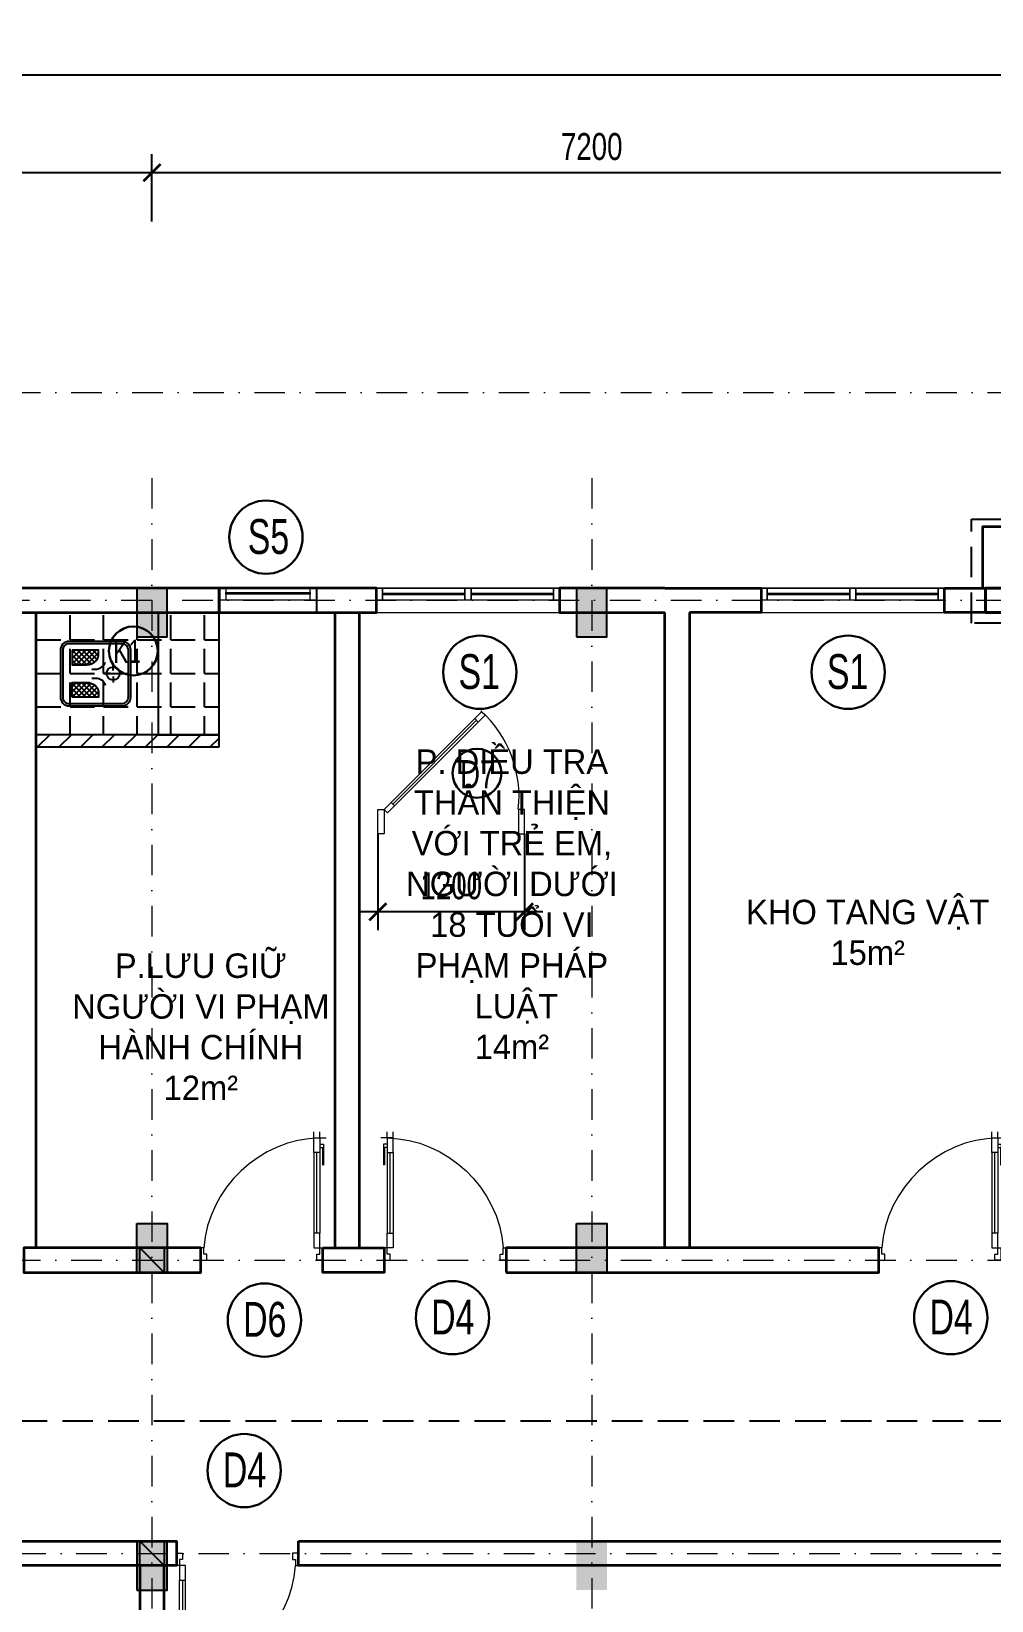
# Model space of a CAD drawing. Header units: millimetres. Extents: x -100655 to 42859, y -1392335 to 17856.
# Drawn here: x 21462 to 29325, y 5013 to 17856 of the extents above; entities that cross this region are included whole.
import ezdxf

# ---------------------------------------------------------------- set-up
doc = ezdxf.new("R2010")
doc.units = ezdxf.units.MM
doc.header["$MEASUREMENT"] = 0
doc.linetypes.add('DASHDOT', pattern=[1, 0.5, -0.25, 0, -0.25])
doc.linetypes.add('HIDDEN', pattern=[0.375, 0.25, -0.125])
for name, color, linetype, lineweight in [('2', 7, 'Continuous', 15), ('32-CUA', 32, 'Continuous', 15), ('A-Wall', 2, 'Continuous', 35), ('CUA SO', 135, 'Continuous', 15), ('Hatch Nhat-0.15', 8, 'Continuous', 9), ('kata_dim', 7, 'Continuous', 15), ('NET THAY', 7, 'Continuous', 20), ('NETMANH', 3, 'Continuous', 13), ('S3', 2, 'Continuous', 25), ('S5', 1, 'Continuous', 35), ('TRUC', 65, 'DASHDOT', 9), ('TUONG', 4, 'Continuous', 40)]:
    doc.layers.add(name, color=color, linetype=linetype, lineweight=lineweight)
for name, color, linetype in [('COT', 1, 'Continuous'), ('DIM', 7, 'Continuous'), ('GHICHU', 7, 'Continuous'), ('HACH', 252, 'Continuous'), ('Net-02', 8, 'Continuous'), ('NET03', 2, 'Continuous'), ('TBI', 3, 'Continuous')]:
    doc.layers.add(name, color=color, linetype=linetype)
doc.styles.add('B', font='')
doc.styles.add('VNI-HELVE', font='', dxfattribs={"height": 200})
doc.styles.add('VNI-Helve-Condense', font='', dxfattribs={"width": 0.9, "height": 220})
doc.styles.get('B').set_extended_font_data('VNI-Helve-Condense')
doc.styles.get('VNI-HELVE').set_extended_font_data('VNI-Helve-Condense')
doc.styles.get('VNI-Helve-Condense').set_extended_font_data('VNI-Helve-Condense')
doc.dimstyles.new('Copy of D100', dxfattribs={"dimscale": 0, "dimtxt": 220, "dimasz": 140, "dimexe": 150, "dimexo": 0, "dimgap": 100, "dimtad": 1, "dimdec": 0, "dimzin": 0, "dimdsep": 46, "dimtxsty": 'VNI-Helve-Condense', "dimblk": 'ARCHTICK', "dimcen": 0.09, "dimdle": 150, "dimclrd": 35, "dimclre": 35, "dimclrt": 2, "dimadec": 0, "dimazin": 0, "dimtfac": 1, "dimtdec": 0, "dimtix": 1, "dimtmove": 2, "dimatfit": 3, "dimldrblk": 'ARCHTICK', "dimfxl": 1, "dimtolj": 1, "dimtzin": 0, "dimarcsym": 1})

# ---------------------------------------------------------------- blocks, each defined once
blk = doc.blocks.new('d3333')
for points in [[(323383, -1485547), (324182, -1484748), (324210, -1484777), (323411, -1485575)], [(323383, -1485747), (323333, -1485747), (323333, -1485547), (323383, -1485547)], [(324483, -1485747), (324533, -1485747), (324533, -1485547), (324483, -1485547)]]:
    blk.add_lwpolyline(points, close=True)
at = {"color": 8}
blk.add_lwpolyline([(324140, -1484818), (323454, -1485504)], dxfattribs=at)
for points in [[(324154, -1484833), (324125, -1484804)], [(323468, -1485518), (323440, -1485490)]]:
    blk.add_lwpolyline(points)
blk.add_arc((323544, -1485443), 944, 353.7215, 48.1059)
blk = doc.blocks.new('_ArchTick')
at = {"color": 0, "linetype": 'ByBlock', "const_width": 0.15}
blk.add_lwpolyline([(-0.5, -0.5), (0.5, 0.5)], dxfattribs=at)
blk = doc.blocks.new('*D80')
at = {"layer": 'DEFPOINTS', "color": 0, "ltscale": 200, "transparency": 16777216}
for p in [(24300, 11289), (25500, 11289), (24300, 10650)]:
    blk.add_point(p, dxfattribs=at)
at = {"layer": 'kata_dim', "color": 35, "lineweight": -2, "ltscale": 200, "transparency": 16777216}
for p, q in [((24300, 11289), (24300, 10500)), ((25500, 11289), (25500, 10500)), ((25650, 10650), (24150, 10650))]:
    blk.add_line(p, q, dxfattribs=at)
at = {"layer": 'kata_dim', "color": 35, "lineweight": -2, "ltscale": 200, "transparency": 16777216, "xscale": 140, "yscale": 140, "zscale": 140, "rotation": 180}
blk.add_blockref('_ArchTick', (24300, 10650), dxfattribs=at)
at = {"layer": 'kata_dim', "color": 35, "lineweight": -2, "ltscale": 200, "transparency": 16777216, "xscale": 140, "yscale": 140, "zscale": 140}
blk.add_blockref('_ArchTick', (25500, 10650), dxfattribs=at)
at = {"layer": 'kata_dim', "color": 2, "ltscale": 200, "transparency": 16777216, "insert": (24900, 10862), "char_height": 220, "attachment_point": 5, "style": 'VNI-Helve-Condense'}
blk.add_mtext('\\A1;1200', dxfattribs=at)
blk = doc.blocks.new('*X13')
at = {"color": 0}
for p, q in [((75, -323), (123, -275)), ((75, -279), (79, -275)), ((75, -367), (154, -288)), ((200, -421), (75, -296)), ((75, -411), (177, -309)), ((75, -455), (193, -337)), ((200, -465), (75, -340)), ((75, -500), (200, -375)), ((191, -500), (75, -384)), ((200, -377), (98, -275)), ((179, -311), (157, -290)), ((146, -500), (75, -429)), ((102, -500), (75, -473)), ((119, -500), (200, -419)), ((163, -500), (200, -463))]:
    blk.add_line(p, q, dxfattribs=at)
blk = doc.blocks.new('xixom2')
for p, q in [((-25, 450), (-75, 450)), ((0, 475), (0, 525)), ((0, 425), (0, 375)), ((25, 450), (75, 450))]:
    blk.add_line(p, q)
for points in [[(200, 600), (-200, 600, 0.414214), (-275, 525), (-275, 75, 0.414214), (-200, 0), (200, 0, 0.414214), (275, 75), (275, 525, 0.414214)], [(200, 580), (-200, 580, 0.414214), (-255, 525), (-255, 75, 0.414214), (-200, 20), (200, 20, 0.414214), (255, 75), (255, 525, 0.414214)]]:
    blk.add_lwpolyline(points, format="xyb", close=True)
for points in [[(-200, 100), (-75, 100), (-75, 225, 0.200463), (-107, 301, 0.073634), (-131, 319, 0.170857), (-175, 325), (-200, 325), (-200, 100)], [(-38, 267), (-38, 301, 0.333511), (-98, 383, 2.289122)], [(38, 267), (38, 301, -0.333511), (98, 383, -2.289122)], [(200, 100), (75, 100), (75, 225, -0.200463), (107, 301, -0.073634), (131, 319, -0.170857), (175, 325), (200, 325), (200, 100)]]:
    blk.add_lwpolyline(points, format="xyb")
blk.add_circle((0, 450), 55.9)
blk.add_blockref('*X13', (-275, 600))
at = {"xscale": -1}
blk.add_blockref('*X13', (275, 600), dxfattribs=at)
blk = doc.blocks.new('C1000')
at = {"layer": '32-CUA', "lineweight": 0}
for p, q in [((74112.4, -17359.21), (74112.4, -17358.71)), ((74112.9, -17359.21), (74112.9, -17358.71)), ((74112.4, -17359.21), (74111.9, -17359.21)), ((74112.12, -17359.72), (74112.12, -17361.41)), ((74112.4, -17359.72), (74112.12, -17359.72)), ((74112.18, -17360), (74112.18, -17361.41)), ((74112.4, -17360), (74112.18, -17360)), ((74112.4, -17359.21), (74112.4, -17360.41)), ((74112.9, -17359.21), (74112.4, -17359.21)), ((74112.4, -17359.72), (74112.4, -17360)), ((74112.4, -17360.18), (74112.4, -17367.01)), ((74112.9, -17360.41), (74112.9, -17359.21)), ((74112.18, -17361.41), (74112.12, -17361.41)), ((74112.4, -17360.41), (74112.9, -17360.41)), ((74112.65, -17367.01), (74112.65, -17360.41)), ((74112.9, -17360.41), (74112.9, -17367.01)), ((74112.4, -17368.21), (74112.4, -17367.01)), ((74112.4, -17367.01), (74112.9, -17367.01)), ((74112.9, -17367.01), (74112.9, -17368.21)), ((74112.15, -17368.21), (74112.15, -17369.21)), ((74112.4, -17368.21), (74112.15, -17368.21)), ((74112.15, -17369.21), (74112.65, -17369.21)), ((74112.4, -17368.71), (74112.4, -17368.21)), ((74112.9, -17368.21), (74112.4, -17368.21)), ((74112.65, -17368.71), (74112.4, -17368.71)), ((74112.65, -17369.21), (74112.65, -17368.71)), ((74121.65, -17368.71), (74121.9, -17368.71)), ((74121.65, -17369.21), (74121.65, -17368.71)), ((74122.15, -17369.21), (74121.65, -17369.21)), ((74121.9, -17368.21), (74122.15, -17368.21)), ((74121.9, -17368.71), (74121.9, -17368.21)), ((74122.15, -17368.21), (74122.15, -17369.21))]:
    blk.add_line(p, q, dxfattribs=at)
at = {"layer": '32-CUA', "lineweight": 0, "extrusion": (0, 0, -1)}
blk.add_ellipse((74113.02, -17368.07), major_axis=(-6.72, 6.36), ratio=0.918583, start_param=0.785398, end_param=2.356194, dxfattribs=at)
blk = doc.blocks.new('cot1-2')
at = {"layer": 'COT', "ltscale": 2}
blk.add_hatch(color=256, dxfattribs=at).paths.add_polyline_path([(-1, -1), (1, -1), (1, 1), (-1, 1)])
blk.add_lwpolyline([(-1, -1), (1, -1), (1, 1), (-1, 1)], close=True, dxfattribs=at)
at = {"layer": 'COT', "ltscale": 2, "flags": 128}
blk.add_lwpolyline([(-1, -1), (1, 1)], dxfattribs=at)
blk = doc.blocks.new('*D130')
at = {"layer": 'DEFPOINTS', "color": 0, "ltscale": 200, "transparency": 16777216}
for p in [(-3950, 17499), (37150, 17499), (37150, 16700)]:
    blk.add_point(p, dxfattribs=at)
at = {"layer": 'kata_dim', "color": 35, "lineweight": -2, "ltscale": 200, "transparency": 16777216}
for p, q in [((-3950, 17499), (-3950, 17649)), ((37150, 17099), (37150, 17649)), ((-4100, 17499), (37300, 17499))]:
    blk.add_line(p, q, dxfattribs=at)
at = {"layer": 'kata_dim', "color": 35, "lineweight": -2, "ltscale": 200, "transparency": 16777216, "xscale": 140, "yscale": 140, "zscale": 140, "rotation": 180}
blk.add_blockref('_ArchTick', (-3950, 17499), dxfattribs=at)
at = {"layer": 'kata_dim', "color": 35, "lineweight": -2, "ltscale": 200, "transparency": 16777216, "xscale": 140, "yscale": 140, "zscale": 140}
blk.add_blockref('_ArchTick', (37150, 17499), dxfattribs=at)
at = {"layer": 'kata_dim', "color": 2, "ltscale": 200, "transparency": 16777216, "insert": (16600, 17711), "char_height": 220, "attachment_point": 5, "style": 'VNI-Helve-Condense'}
blk.add_mtext('\\A1;41100', dxfattribs=at)
blk = doc.blocks.new('*D136')
at = {"layer": 'DEFPOINTS', "color": 0, "ltscale": 200, "transparency": 16777216}
for p in [(29650, 16700), (22450, 15855), (29650, 15855)]:
    blk.add_point(p, dxfattribs=at)
at = {"layer": 'kata_dim', "color": 35, "lineweight": -2, "ltscale": 200, "transparency": 16777216}
for p, q in [((22450, 16300), (22450, 16850)), ((29650, 16300), (29650, 16850)), ((22300, 16700), (29800, 16700))]:
    blk.add_line(p, q, dxfattribs=at)
at = {"layer": 'kata_dim', "color": 35, "lineweight": -2, "ltscale": 200, "transparency": 16777216, "xscale": 140, "yscale": 140, "zscale": 140, "rotation": 180}
blk.add_blockref('_ArchTick', (22450, 16700), dxfattribs=at)
at = {"layer": 'kata_dim', "color": 35, "lineweight": -2, "ltscale": 200, "transparency": 16777216, "xscale": 140, "yscale": 140, "zscale": 140}
blk.add_blockref('_ArchTick', (29650, 16700), dxfattribs=at)
at = {"layer": 'kata_dim', "color": 2, "ltscale": 200, "transparency": 16777216, "insert": (26050, 16912), "char_height": 220, "attachment_point": 5, "style": 'VNI-Helve-Condense'}
blk.add_mtext('\\A1;7200', dxfattribs=at)
blk = doc.blocks.new('*D137')
at = {"layer": 'DEFPOINTS', "color": 0, "ltscale": 200, "transparency": 16777216}
for p in [(22450, 16700), (15250, 15855), (22450, 15855)]:
    blk.add_point(p, dxfattribs=at)
at = {"layer": 'kata_dim', "color": 35, "lineweight": -2, "ltscale": 200, "transparency": 16777216}
for p, q in [((15250, 16300), (15250, 16850)), ((22450, 16300), (22450, 16850)), ((15100, 16700), (22600, 16700))]:
    blk.add_line(p, q, dxfattribs=at)
at = {"layer": 'kata_dim', "color": 35, "lineweight": -2, "ltscale": 200, "transparency": 16777216, "xscale": 140, "yscale": 140, "zscale": 140, "rotation": 180}
blk.add_blockref('_ArchTick', (15250, 16700), dxfattribs=at)
at = {"layer": 'kata_dim', "color": 35, "lineweight": -2, "ltscale": 200, "transparency": 16777216, "xscale": 140, "yscale": 140, "zscale": 140}
blk.add_blockref('_ArchTick', (22450, 16700), dxfattribs=at)
at = {"layer": 'kata_dim', "color": 2, "ltscale": 200, "transparency": 16777216, "insert": (18850, 16912), "char_height": 220, "attachment_point": 5, "style": 'VNI-Helve-Condense'}
blk.add_mtext('\\A1;7200', dxfattribs=at)

msp = doc.modelspace()

# ---------------------------------------------------------------- hatches: boundary and pattern name
at = {"layer": 'HACH'}
h = msp.add_hatch(dxfattribs=at)
h.set_pattern_fill('ANGLE', color=256, scale=1000, angle=-90, style=0)
h.set_pattern_definition([(90, (421078.6, -1171823.32), (275, 5e-14), [200, -75]), (1e-14, (421078.6, -1171823.32), (7e-14, -275), [200, -75])])
h.paths.add_polyline_path([(22500, 13100), (23000, 13100), (23000, 12250), (22500, 12250)])
h.paths.add_polyline_path([(23000, 12250), (23000, 12100), (22500, 12100), (22500, 12250)])
h.paths.add_polyline_path([(21500, 12100), (21500, 12250), (22500, 12250), (22500, 12100)])
h.paths.add_polyline_path([(21500, 13100), (22500, 13100), (22500, 12250), (21500, 12250)])
h = msp.add_hatch(dxfattribs=at)
h.set_pattern_fill('ANSI31', color=256, scale=1000, angle=-90, style=0)
h.set_pattern_definition([(45, (421078.6, -1171823.32), (88.388348, -88.388348), [])])
h.paths.add_polyline_path([(23000, 12100), (23000, 12000), (21500, 12000), (21500, 12100), (22500, 12100)])
at = {"layer": 'Hatch Nhat-0.15'}
h = msp.add_hatch(color=256, dxfattribs=at)
h.dxf.hatch_style = 1
h.paths.add_polyline_path([(22425, 12900.1), (22325, 12900.1), (22325, 13200), (22425, 13200)])
h.paths.add_polyline_path([(22575, 12900.1), (22425, 12900.1), (22425, 13200), (22575, 13200)])
h.paths.add_polyline_path([(22575, 13200), (22425, 13200), (22425, 13300.1), (22575, 13300.1)])
h.paths.add_polyline_path([(22425, 13200), (22325, 13200), (22325, 13300.1), (22425, 13300.1)])
h = msp.add_hatch(color=256, dxfattribs=at)
h.dxf.hatch_style = 1
h.paths.add_polyline_path([(26025, 12900.1), (25925, 12900.1), (25925, 13200), (26025, 13200)])
h.paths.add_polyline_path([(26175, 12900.1), (26025, 12900.1), (26025, 13200), (26175, 13200)])
h.paths.add_polyline_path([(26175, 13200), (26025, 13200), (26025, 13300.1), (26175, 13300.1)])
h.paths.add_polyline_path([(26025, 13200), (25925, 13200), (25925, 13300.1), (26025, 13300.1)])
h = msp.add_hatch(color=256, dxfattribs=at)
h.dxf.hatch_style = 1
h.paths.add_polyline_path([(22425, 8099), (22325, 8099), (22325, 7799.1), (22425, 7799.1)])
h.paths.add_polyline_path([(22575, 8099), (22425, 8099), (22425, 7799.1), (22575, 7799.1)])
h.paths.add_polyline_path([(22575, 7799.1), (22425, 7799.1), (22425, 7699), (22575, 7699)])
h.paths.add_polyline_path([(22425, 7799.1), (22325, 7799.1), (22325, 7699), (22425, 7699)])
h = msp.add_hatch(color=256, dxfattribs=at)
h.dxf.hatch_style = 1
h.paths.add_polyline_path([(26025, 8099), (25925, 8099), (25925, 7799.1), (26025, 7799.1)])
h.paths.add_polyline_path([(26175, 8099), (26025, 8099), (26025, 7799.1), (26175, 7799.1)])
h.paths.add_polyline_path([(26175, 7799.1), (26025, 7799.1), (26025, 7699), (26175, 7699)])
h.paths.add_polyline_path([(26025, 7799.1), (25925, 7799.1), (25925, 7699), (26025, 7699)])
h = msp.add_hatch(color=256, dxfattribs=at)
h.dxf.hatch_style = 1
h.paths.add_polyline_path([(22425, 5100.1), (22325, 5100.1), (22325, 5400), (22425, 5400)])
h.paths.add_polyline_path([(22575, 5100.1), (22425, 5100.1), (22425, 5400), (22575, 5400)])
h.paths.add_polyline_path([(22575, 5400), (22425, 5400), (22425, 5500.1), (22575, 5500.1)])
h.paths.add_polyline_path([(22425, 5400), (22325, 5400), (22325, 5500.1), (22425, 5500.1)])
h = msp.add_hatch(color=256, dxfattribs=at)
h.dxf.hatch_style = 1
h.paths.add_polyline_path([(26025, 5100.1), (25925, 5100.1), (25925, 5400), (26025, 5400)])
h.paths.add_polyline_path([(26175, 5100.1), (26025, 5100.1), (26025, 5400), (26175, 5400)])
h.paths.add_polyline_path([(26175, 5400), (26025, 5400), (26025, 5500.1), (26175, 5500.1)])
h.paths.add_polyline_path([(26025, 5400), (25925, 5400), (25925, 5500.1), (26025, 5500.1)])

# ---------------------------------------------------------------- linework, layer by layer
at = {"layer": 'A-Wall', "lineweight": 25}
for points in [[(23000, 12100), (23000, 13100), (22500, 13100), (22500, 12100)], [(23000, 12000), (23000, 12100), (21500, 12100), (21500, 12000)]]:
    msp.add_lwpolyline(points, close=True, dxfattribs=at)
at = {"layer": 'CUA SO', "color": 30}
for p, q in [((25012.5, 13254.8), (24337.5, 13254.8)), ((25012.5, 13244.8), (24337.5, 13244.8)), ((25737.5, 13254.8), (25062.5, 13254.8)), ((25737.5, 13244.8), (25062.5, 13244.8)), ((28162.5, 13254.6), (27487.5, 13254.6)), ((28162.5, 13244.6), (27487.5, 13244.6)), ((28887.5, 13254.6), (28212.5, 13254.6)), ((28887.5, 13244.6), (28212.5, 13244.6))]:
    msp.add_line(p, q, dxfattribs=at)
for points in [[(23055.8, 13199.9), (23000, 13199.9), (23000, 13299.8), (23055.8, 13299.8)], [(23744.2, 13249.8), (23055.8, 13249.8), (23055.8, 13263), (23744.2, 13263)], [(23800, 13199.9), (23744.2, 13199.9), (23744.2, 13299.8), (23800, 13299.8)], [(24337.5, 13299.8), (25012.5, 13299.8), (25012.5, 13199.8), (24337.5, 13199.8)], [(25062.5, 13299.8), (25737.5, 13299.8), (25737.5, 13199.8), (25062.5, 13199.8)], [(27487.5, 13299.6), (28162.5, 13299.6), (28162.5, 13199.6), (27487.5, 13199.6)], [(28212.5, 13299.6), (28887.5, 13299.6), (28887.5, 13199.6), (28212.5, 13199.6)]]:
    msp.add_lwpolyline(points, close=True, dxfattribs=at)
at = {"layer": 'CUA SO', "color": 55}
for points in [[(25787.5, 13299.8), (24287.5, 13299.8), (24287.5, 13099.8), (25787.5, 13099.8)], [(24337.5, 13199.8), (24287.5, 13199.8), (24287.5, 13299.8), (24337.5, 13299.8)], [(25062.5, 13199.8), (25012.5, 13199.8), (25012.5, 13299.8), (25062.5, 13299.8)], [(25787.5, 13199.8), (25737.5, 13199.8), (25737.5, 13299.8), (25787.5, 13299.8)], [(28937.5, 13299.6), (27437.5, 13299.6), (27437.5, 13099.6), (28937.5, 13099.6)], [(27487.5, 13199.6), (27437.5, 13199.6), (27437.5, 13299.6), (27487.5, 13299.6)], [(28212.5, 13199.6), (28162.5, 13199.6), (28162.5, 13299.6), (28212.5, 13299.6)], [(28937.5, 13199.6), (28887.5, 13199.6), (28887.5, 13299.6), (28937.5, 13299.6)]]:
    msp.add_lwpolyline(points, close=True, dxfattribs=at)
at = {"layer": 'CUA SO', "color": 30}
msp.add_lwpolyline([(23800, 13199.9), (23000, 13199.9)], dxfattribs=at)
at = {"layer": 'DIM'}
msp.add_line((22500, 13100), (22500, 12100), dxfattribs=at)
at = {"layer": 'GHICHU'}
msp.add_lwpolyline([(23000, 13100), (23800, 13100), (23800, 13299.8), (23000, 13299.8), (23000, 13100), (23800, 13100)], dxfattribs=at)
at = {"layer": 'NET THAY', "color": 26, "lineweight": 30}
for centre, radius in [((23383.2, 13716.3), 299.9), ((22297.5, 12785.5), 200), ((25134.3, 12611.1), 299.9), ((28150.1, 12611.1), 299.9), ((25111, 11784.5), 200), ((23370.7, 7309.5), 299.9), ((24910.2, 7329), 299.9), ((28989.9, 7329), 299.9), ((23204.9, 6077.6), 299.9)]:
    msp.add_circle(centre, radius, dxfattribs=at)
at = {"layer": 'Net-02'}
msp.add_line((21775, 13100), (22700, 13100), dxfattribs=at)
at = {"layer": 'NET03', "linetype": 'HIDDEN', "ltscale": 1000}
msp.add_line((41466, 6480.8), (-4271, 6480.8), dxfattribs=at)
msp.add_lwpolyline([(29159.3, 13863.2), (29809.3, 13863.2), (29809.3, 13013.2), (29159.3, 13013.2)], close=True, dxfattribs=at)
at = {"layer": 'S3'}
for points in [[(22325, 12900.1), (22575, 12900.1), (22575, 13300.1), (22325, 13300.1)], [(25925, 12900.1), (26175, 12900.1), (26175, 13300.1), (25925, 13300.1)], [(22325, 8099), (22575, 8099), (22575, 7699), (22325, 7699)], [(25925, 8099), (26175, 8099), (26175, 7699), (25925, 7699)], [(22325, 5100.1), (22575, 5100.1), (22575, 5500.1), (22325, 5500.1)]]:
    msp.add_lwpolyline(points, close=True, dxfattribs=at)
at = {"layer": 'S5', "ltscale": 200}
for p, q in [((24287.5, 13299.8), (23950, 13299.8)), ((24287.5, 13100), (24287.5, 13299.8)), ((21500, 13100), (21500, 7900)), ((23950, 13100), (24287.5, 13100)), ((23950, 7900), (23950, 13100)), ((24150, 7900), (24150, 13100))]:
    msp.add_line(p, q, dxfattribs=at)
for points in [[(29550, 13801.7), (29250, 13801.7), (29250, 13300.9)], [(26650, 13300), (25787.5, 13300), (25787.5, 13099.8), (26650, 13099.8)], [(26650, 13300), (26850, 13300)], [(26850, 13300), (27437.5, 13300), (27437.5, 13099.6), (26850, 13099.6)], [(21500, 13100), (21775, 13100)], [(26850, 13099.6), (26850, 7900), (26650, 7900), (26650, 13099.8)]]:
    msp.add_lwpolyline(points, dxfattribs=at)
for points in [[(19900, 13100), (23000, 13100), (23000, 13299.8), (19900, 13299.8)], [(23000, 13100), (24287.5, 13100), (24287.5, 13299.8), (23000, 13299.8)], [(28937.5, 13299.6), (29525, 13299.6), (29525, 13099.1), (28937.5, 13099.1)], [(22850, 7900), (21400, 7900), (21400, 7700), (22850, 7700)], [(23850, 7900), (24350, 7900), (24350, 7700), (23850, 7700)], [(25350, 7698), (28400, 7700), (28400, 7900), (25350, 7900)], [(16550, 5500), (22650, 5500), (22650, 5300), (16550, 5300)], [(23650, 5500), (30050, 5500), (30050, 5300), (23650, 5300)], [(22550, 5300), (22350, 5300), (22350, 100), (22550, 100)]]:
    msp.add_lwpolyline(points, close=True, dxfattribs=at)
at = {"layer": 'TRUC', "ltscale": 500}
for p, q in [((-5717.4, 14900), (35250, 14900)), ((22450, 14200), (22450, -1300)), ((26050, 14200), (26050, -1300)), ((-5808, 13200), (35159.4, 13200)), ((-5717.4, 7800), (35250, 7800)), ((-5675.2, 5400), (38150, 5400))]:
    msp.add_line(p, q, dxfattribs=at)
at = {"layer": 'TUONG', "ltscale": 2}
msp.add_lwpolyline([(29275, 13100), (29750, 13100), (29750, 13300), (29275, 13300)], close=True, dxfattribs=at)

# ---------------------------------------------------------------- block references
at = {"xscale": 0.9599999999627471, "yscale": 0.9599999999627471, "zscale": 0.9599999999627471, "rotation": 270}
msp.add_blockref('xixom2', (21700, 12600), dxfattribs=at)
at = {"layer": '32-CUA', "xscale": -100, "yscale": 100, "zscale": 100}
for p in [(7435065.2, 1744720.6), (7440615.2, 1744720.6)]:
    msp.add_blockref('C1000', p, dxfattribs=at)
at = {"layer": '32-CUA', "yscale": 100, "zscale": 100}
for p, xscale, rotation in [((-7386865.2, 1744720.6), 100, 4.802476760165216e-08), ((-7388565.2, -1731520.6), -100, 180)]:
    msp.add_blockref('C1000', p, dxfattribs=dict(at, xscale=xscale, rotation=rotation))
at = {"layer": 'COT', "xscale": -100, "yscale": 100, "zscale": 100, "rotation": 180}
for p in [(22450, 7800), (22450, 5400)]:
    msp.add_blockref('cot1-2', p, dxfattribs=at)
at = {"layer": 'NETMANH'}
msp.add_blockref('d3333', (-299032.9, 1497036.1), dxfattribs=at)

# ---------------------------------------------------------------- texts
at = {"char_height": 200, "attachment_point": 8, "style": 'B'}
for s, insert in [('{\\fVNI-Avo|b0|i0|c0|p2;KHO TANG VAÄT \\P15m²}', (28309.7, 10213)), ('{\\fVNI-Avo|b0|i0|c0|p2;P.LÖU GIÖÕ \\PNGÖÔØI VI PHAÏM \\PHAØNH CHÍNH \\P12m²}', (22850, 9109.5))]:
    msp.add_mtext(s, dxfattribs=dict(at, insert=insert))
at = {"layer": '2', "insert": (25396.9, 11979.3), "char_height": 200, "attachment_point": 2, "style": 'B'}
msp.add_mtext('{\\fVNI-Avo|b0|i0|c0|p2;P. ÑIEÀU TRA \\PTHAÂN THIEÄN \\PVÔÙI TREÛ EM, \\PNGÖÔØI DÖÔÙI \\P18 TUOÅI VI \\PPHAÏM PHAÙP\\P LUAÄT\\P14m²}', dxfattribs=at)
at = {"layer": 'TBI', "color": 0, "linetype": 'ByBlock', "ltscale": 2, "style": 'VNI-HELVE', "width": 0.85}
for s, height, p in [('S5', 285, (23234, 13579.4)), ('K1', 190, (22133, 12686.8)), ('S1', 285, (24959.8, 12474.2)), ('S1', 285, (27975.6, 12474.2)), ('D7', 230, (24973.9, 11659.9)), ('D6', 285, (23196.2, 7172.6)), ('D4', 285, (24735.7, 7192.1)), ('D4', 285, (28815.5, 7192.1)), ('D4', 285, (23030.5, 5940.7))]:
    msp.add_text(s, height=height, dxfattribs=at).set_placement(p)

# ---------------------------------------------------------------- dimensions: what is measured, and where the dimension line sits
at = {"layer": 'kata_dim', "ltscale": 200}
for base, p1, p2, override, picture, middle in [((37150, 17499.1), (-3950, 17499.1), (37150, 16700), {"dimscale": 1, "dimfxl": 400, "dimfxlon": 1}, '*D130', (16600, 17711.4)), ((22450, 16700), (15250, 15855), (22450, 15855), {"dimscale": 1, "dimfxl": 400, "dimfxlon": 1}, '*D137', (18850, 16912.4)), ((29650, 16700), (22450, 15855), (29650, 15855), {"dimscale": 1, "dimfxl": 400, "dimfxlon": 1}, '*D136', (26050, 16912.4)), ((24300, 10650), (25500, 11289.4), (24300, 11289.4), {"dimscale": 1}, '*D80', (24900, 10862.4))]:
    dim = msp.add_linear_dim(base=base, p1=p1, p2=p2, dimstyle='Copy of D100', override=override, dxfattribs=at)
    dim.commit()
    dim.dimension.update_dxf_attribs({"geometry": picture, "text_midpoint": middle})

doc.saveas('drawing.dxf')
